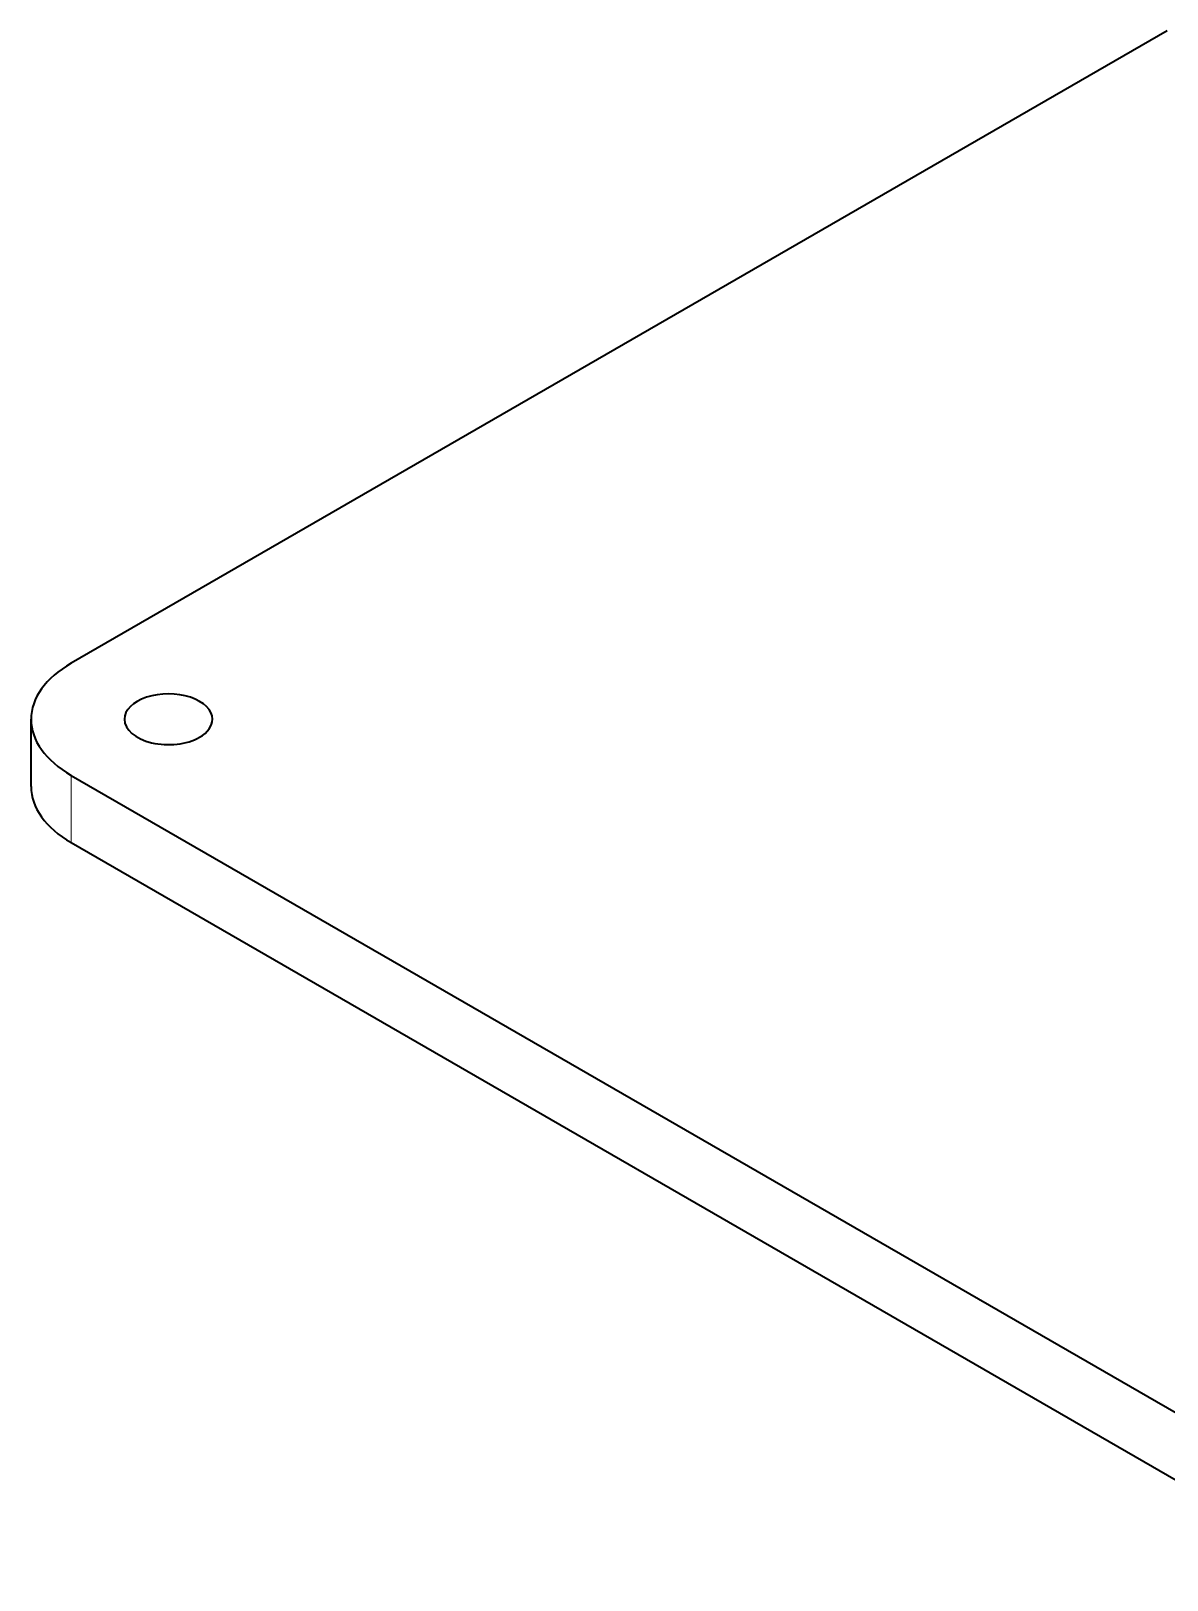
# Model space of a CAD drawing. Extents: x -131 to 1002, y -402 to 783.
# Drawn here: x 669 to 710.3, y 633.6 to 690 of the extents above; entities that cross this region are included whole.
import ezdxf

# ---------------------------------------------------------------- set-up
doc = ezdxf.new("R2010")
doc.units = 0

msp = doc.modelspace()

# ---------------------------------------------------------------- linework, layer by layer
at = {"color": 7, "lineweight": 35}
for p, q in [((710.339, 689.997), (670.472, 666.979)), ((670.472, 662.897), (716.971, 636.051)), ((670.472, 660.448), (716.971, 633.601))]:
    msp.add_line(p, q, dxfattribs=at)
at = {"color": 7, "lineweight": 35, "ltscale": 0.061237}
msp.add_line((669.008, 662.489), (669.008, 664.938), dxfattribs=at)
at = {"color": 7, "lineweight": 13, "ltscale": 0.061237}
msp.add_line((670.472, 660.448), (670.472, 662.897), dxfattribs=at)
at = {"color": 7, "lineweight": 35}
for centre, major_axis, start_param, end_param in [((674.008, 664.938), (5, 0), 2.356194, 3.141593), ((674.008, 664.938), (1.6, 0), 0, 3.141593), ((674.008, 664.938), (5, 0), 3.141593, 3.926991), ((674.008, 664.938), (1.6, 0), 3.141593, 5.497787), ((674.008, 664.938), (1.6, 0), 5.497787, 6.283185), ((674.008, 662.489), (5, 0), 3.141593, 3.926991)]:
    msp.add_ellipse(centre, major_axis=major_axis, ratio=0.57735, start_param=start_param, end_param=end_param, dxfattribs=at)

doc.saveas('drawing.dxf')
